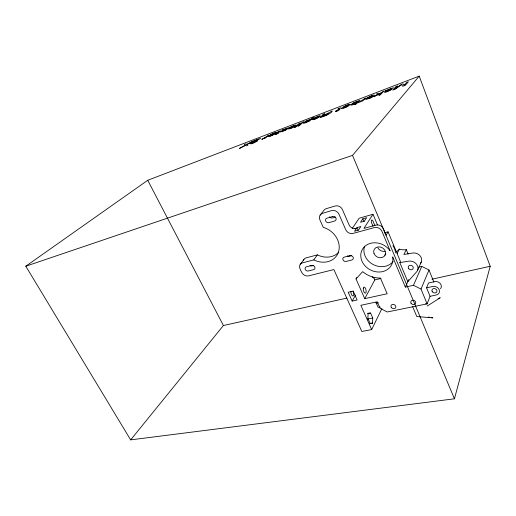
<?xml version="1.0" encoding="UTF-8"?>
<svg xmlns="http://www.w3.org/2000/svg" width="516" height="516" viewBox="0 0 516 516"><rect width="100%" height="100%" fill="white"/><g stroke="black" fill="none" stroke-linecap="round" stroke-linejoin="round"><path stroke-width="0.77" d="M372.533 323.119L372.758 317.985L370.578 313.057L368.134 313.212L367.876 318.372L370.095 323.351L372.533 323.119L369.469 323.719M454.435 398.803L490.2 266.275L419.198 76.123L147.731 180.284L25.8 266.217L130.651 439.877L454.435 398.803L352.525 155.381L419.198 76.123M440.471 288.715A5.108 4.257 18.5 0 0 440.29 283.606A5.108 4.257 18.5 0 0 434.595 281.659L428.544 282.987L426.584 287.812L430.06 296.3L427.106 303.866L387.271 311.98L380.086 308.31L377.235 301.796L360.839 305.298L371.675 329.582L361.839 331.472L333.878 269.571L308.594 275.854A5.521 4.515 35.4 0 1 301.705 272.325A18.911 15.615 34.5 0 1 299.596 267.275A5.528 4.528 35.8 0 1 302.531 262.838L313.793 259.896A19.905 16.776 35.6 0 0 338.638 251.511A19.905 16.776 35.6 0 0 323.21 227.292L319.894 219.887A5.818 5.025 37.1 0 1 322.642 213.289L331.556 210.625A5.863 5.096 36 0 1 338.986 214.282L345.733 229.723A5.876 5.102 32.4 0 0 353.144 233.393L374.326 227.575A5.973 5.205 27.9 0 1 381.93 231.316L390.135 250.86A16.531 14.08 27.1 0 0 363.541 247.686A16.531 14.08 27.1 0 0 373.397 271.164A16.531 14.08 27.1 0 0 392.663 256.871L405.35 287.096L413.477 285.303L421.011 289.076L427.106 303.866L425.5 303.763M421.011 289.076L428.983 269.978L421.772 266.404L418.644 267.14M413.477 285.303L421.772 266.404M417.554 270.378L421.256 262.07M405.35 287.096L408.769 279.595M371.675 329.582L381.911 308.562M399.836 262.599L408.711 261.167A7.379 6.256 21.9 0 1 416.664 264.398A7.379 6.256 21.9 0 1 416.625 271.829L407.808 281.697L399.836 262.599L400.41 261.444L388.071 231.845L384.336 232.845M396.456 251.685A15.796 13.713 26 0 0 399.371 249.131A14.255 12.436 23.2 0 0 406.292 249.628L403.873 254.491L412.594 253.04A7.224 6.179 21.2 0 1 420.398 256.188A7.224 6.179 21.2 0 1 420.334 263.508M397.159 253.414L399.371 249.131M356.82 277.524L356.008 278.917L364.741 298.648L374.81 279.911L380.989 278.479M385.71 253.782L384.975 255.136A6.147 5.27 26.7 0 0 385.775 253.898M352.157 301.073L357.111 299.99L353.15 291.134L348.19 292.256L352.157 301.073L355.505 295.126M388.071 231.845L386.11 235.277L383.401 228.82A5.934 5.186 27.8 0 0 375.848 225.105L363.903 228.407L372.991 214.263L377.499 224.97M356.988 227.588L354.576 231.233L358.472 230.155L360.858 226.511L356.988 227.588L358.136 230.252M362.825 218.778L360.529 222.254L364.348 221.177L366.618 217.7L362.825 218.778L364.083 221.719M352.138 228.614L359.155 218.216L372.991 214.263M313.793 259.896L317.398 254.878A19.647 16.667 35.5 0 0 338.812 252.176M300.189 264.463L303.918 259.451M320.12 215.146L323.777 210.522A5.741 4.986 37 0 1 326.28 208.664L335.103 206.007A5.786 5.057 36 0 1 342.437 209.606L349.074 224.879A5.799 5.063 32.2 0 0 356.388 228.491L354.924 228.898M130.651 439.877L223.402 325.519L346.965 298.08M356.008 278.917L362.677 271.661A23.517 20.034 27.1 0 0 380.408 278.047L387.168 293.752L364.741 298.648M427.19 306.046L440.213 297.738L438.071 298.783M25.8 266.217L352.525 155.381M335.329 217.088L332.491 217.92A2.509 2.18 36.4 0 1 329.601 216.83M317.398 254.878L306.246 257.826A5.457 4.502 35.7 0 0 303.376 260.761M313.451 265.501L311.935 265.888A2.393 1.974 35.3 0 1 309.981 265.527M351.531 255.743L349.416 256.284A2.477 2.096 31.3 0 1 347.352 255.923M431.963 279.208L490.2 266.275M426.584 287.812L432.698 286.49A5.166 4.283 18.9 0 1 439.219 289.74A5.166 4.283 18.9 0 1 436.162 295.023L430.06 296.3M376.112 303.227L378.338 302.757M367.521 313.683L370.578 313.057M367.418 319.056L372.758 317.985M380.376 307.168L378.08 307.284L375.958 302.44M428.235 317.063L429.802 317.372M431.324 317.585L432.892 317.888L416.793 316.534L412.555 306.446M147.731 180.284L223.402 325.519M374.81 279.911L373.913 277.84A3.025 1.193 76.3 0 1 372.371 276.782M373.036 226.285L371.804 223.376A2.483 0.942 74.6 0 1 371.526 220.171A2.483 0.942 74.6 0 1 373.094 221.332L374.926 225.673M406.292 249.628L408.13 254.091M428.983 269.978L433.885 282.11M393.102 261.477A16.319 13.977 26.8 0 1 373.029 264.456A16.319 13.977 26.8 0 1 364.606 246.19M392.921 245.68A16.319 13.977 26.8 0 1 395.572 252.885M353.079 291.114A3.109 1.316 76.8 0 1 353.679 295.107A3.109 1.316 76.8 0 1 351.938 295.281A3.109 1.316 76.8 0 1 350.88 291.327M384.968 251.318A6.063 5.231 26.4 0 1 377.88 247.803M275.047 133.089C269.075 138.275 267.256 135.321 275.047 133.089M321.474 116.7L326.931 114.887L328.344 113.578L321.474 116.7M276.499 132.477L273.648 134.657A3.812 0.529 -25.1 0 1 271.313 135.766C263.025 138.939 274.66 131.799 276.499 132.477M385.884 90.577C380.963 94.925 390.728 90.287 391.876 89.255L385.994 91.667L393.463 87.707L384.981 90.906L385.884 90.577M365.767 99.169C373.029 98.846 380.357 90.597 366.695 98.221C368.411 97.885 371.817 95.034 372.816 96.105L365.767 99.169M324.506 113.836C320.817 117.429 331.427 111.391 332.111 110.927C332.704 113.894 313.212 120.634 322.616 115.649C320.72 116.126 323.822 113.346 324.506 113.836M357.614 101.639C351.615 106.986 349.951 103.31 357.614 101.639M391.779 88.442L386.6 90.951L388.774 89.507L391.779 88.442M280.627 131.896L285.29 130.335L287.096 129.239L282.033 131.322L289.141 127.594L282.465 129.916L282.052 130.264L282.787 130L280.627 131.896M288.373 128.845C290.76 129.6 302.131 122.169 292.237 126.22A3.225 0.451 -24.9 0 0 290.527 127.117L289.579 127.749C300.667 122.331 291.991 128.523 288.554 128.632L288.373 128.845M341.444 108.405L342.218 108.637L345.152 107.625A4.122 0.593 -24.2 0 0 347.655 106.438C354.956 101.671 342.579 106.412 341.444 108.405M309.961 119.828C303.324 125.265 303.111 121.312 309.961 119.828M350.635 104.896C351.693 105.832 354.724 103.742 356.208 103.174L354.827 104.542L356.285 103.987L360.045 100.246L353.737 102.749L350.635 104.896M312.012 119.686C317.701 119.789 326.712 111.34 313.109 118.699L318.856 116.493L312.012 119.686M367.418 98.395C368.301 99.169 371.236 97.253 372.423 96.479L367.418 98.395M339.205 108.489L337.258 110.372L335.484 111.275L336.858 110.753L336.032 111.533L337.496 110.979L339.483 109.753L339.883 109.373L338.715 109.818L340.792 107.792L338.019 108.882L339.205 108.489M303.318 122.95C303.918 124.014 307.104 121.892 308.355 121.395L307.936 121.77L309.271 121.26L313.618 117.371L310.677 119.306L305.62 121.279L303.318 122.95M250.37 143.745C251.892 144.39 255.691 141.977 257.49 140.791L251.737 143.255L260.774 138.217L254.001 140.81L253.44 141.261L258.826 139.204L250.37 143.745M313.58 118.944C313.934 119.88 317.198 117.829 318.153 117.197L313.58 118.944M348.648 105.154L346.978 106.502A2.283 0.329 -24.2 0 1 345.339 107.315C339.986 109.611 346.72 104.361 348.648 105.154M287.657 128.245L282.91 130.542L287.657 128.245M278.988 131.509L274.989 134.334L276.221 133.863L275.267 134.67L276.582 134.173L278.588 132.96L279.059 132.567L278.008 132.967L280.452 130.761L277.943 131.851L278.988 131.509M404.873 84.495L404.118 85.392L403.028 83.805L401.293 84.463L394.882 88.913L397.655 85.856L396.011 86.488L392.728 90.106L395.224 89.158L401.661 84.689L402.725 86.301L405.286 85.327L408.401 81.747L406.711 82.392L404.873 84.495M383.807 91.151L380.363 94.815L378.867 95.383L380.892 93.241L373.887 96.64L378.351 94.299L376.267 94.041L378.209 93.293L379.776 93.544L383.807 91.151M365.522 98.15L362.851 100.846L358.452 102.555L365.522 98.15M302.324 122.324L297.9 126.207L299.254 125.685L303.672 121.808L302.324 122.324M296.494 126.433L294.494 127.504L296.494 126.433M300.318 123.092L297.1 125.898L295.733 126.42L298.957 123.614L300.318 123.092M264.927 137.901L264.321 138.404L265.527 137.94L269.004 135.069L261.786 139.397L264.927 137.901M245.552 145.319L239.476 148.44L245.287 145.202L244.339 144.506L246.003 143.867L246.648 144.474L253.085 141.158L246.97 144.557L247.919 145.228L246.203 145.88L245.552 145.319M332.691 216.494L326.963 218.178A2.548 2.199 36.5 0 0 325.744 221.054A2.548 2.199 36.5 0 0 328.95 222.648L334.678 220.99A2.561 2.219 35.8 0 0 335.929 218.087A2.561 2.219 35.8 0 0 332.691 216.494M311.728 265.463L306.381 266.837A2.419 1.987 35.4 0 0 305.279 269.436A2.419 1.987 35.4 0 0 308.31 270.984L313.657 269.636A2.432 2 34.9 0 0 314.786 267.017A2.432 2 34.9 0 0 311.728 265.463M349.951 255.652L344.243 257.116A2.509 2.109 31.5 0 0 342.998 259.832A2.509 2.109 31.5 0 0 346.159 261.418L351.854 259.98A2.522 2.128 30.8 0 0 353.131 257.245A2.522 2.128 30.8 0 0 349.951 255.652M411.046 303.208A2.574 2.116 21.7 0 0 415.406 303.776A2.574 2.116 21.7 0 0 413.277 300.254A2.574 2.116 21.7 0 0 411.046 303.208M374.016 253.575A6.166 5.283 26.8 0 0 384.252 256.304A6.166 5.283 26.8 0 0 380.634 247.08A6.166 5.283 26.8 0 0 374.016 253.575M363.309 288.205A3.141 1.284 76.8 0 0 365.096 293.153A3.141 1.284 76.8 0 0 365.715 289.005A3.141 1.284 76.8 0 0 363.309 288.205M432.202 291.579A2.58 2.141 18.9 0 0 436.601 292.12A2.58 2.141 18.9 0 0 434.511 288.592A2.58 2.141 18.9 0 0 432.202 291.579M408.537 268.391A2.58 2.193 21.9 0 0 412.916 268.881A2.58 2.193 21.9 0 0 410.775 265.288A2.58 2.193 21.9 0 0 408.537 268.391M391.251 307.297A2.522 2.058 24.2 0 0 395.501 307.865A2.522 2.058 24.2 0 0 393.379 304.408A2.522 2.058 24.2 0 0 391.251 307.297"/></g></svg>
